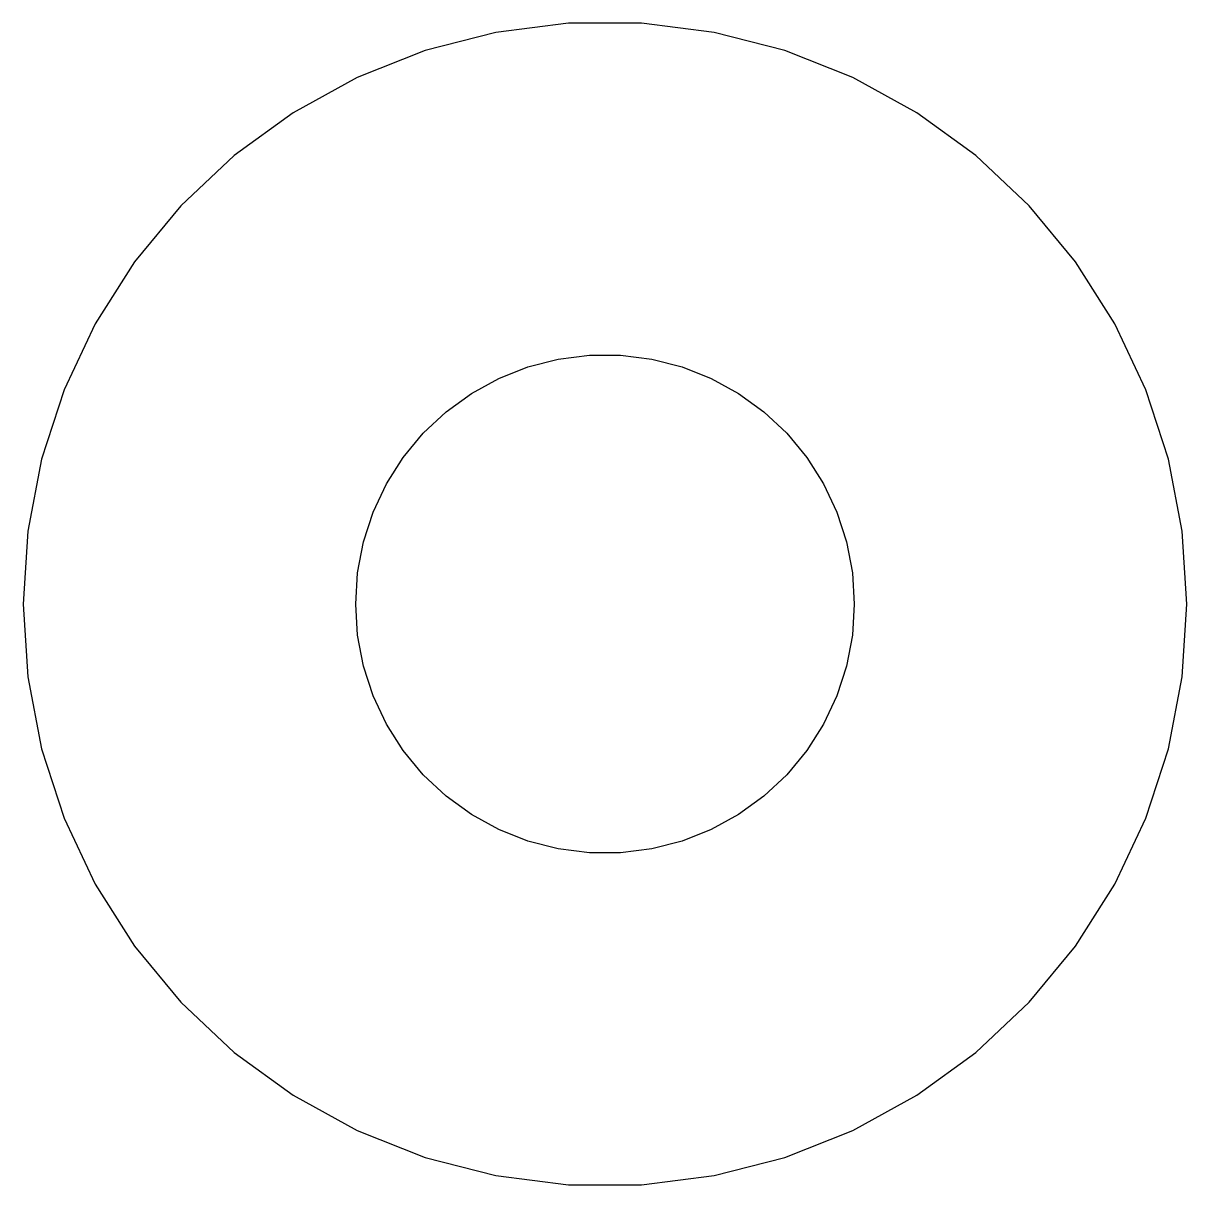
# Model space of a CAD drawing. Header units: metres. Extents: x -7 to 7, y 17 to 31.
import ezdxf

# ---------------------------------------------------------------- set-up
doc = ezdxf.new("R2010")
doc.units = ezdxf.units.M

msp = doc.modelspace()

# ---------------------------------------------------------------- linework, layer by layer
for p, q in [((-0.439529, 30.9862), (-1.31166, 30.876)), ((0.439529, 30.9862), (-0.439529, 30.9862)), ((1.31166, 30.876), (0.439529, 30.9862)), ((-1.31166, 30.876), (-2.16312, 30.6574)), ((2.16312, 30.6574), (1.31166, 30.876)), ((-2.16312, 30.6574), (-2.98045, 30.3338)), ((2.98045, 30.3338), (2.16312, 30.6574)), ((-2.98045, 30.3338), (-3.75078, 29.9103)), ((3.75078, 29.9103), (2.98045, 30.3338)), ((-3.75078, 29.9103), (-4.46196, 29.3936)), ((4.46196, 29.3936), (3.75078, 29.9103)), ((-4.46196, 29.3936), (-5.10277, 28.7918)), ((5.10277, 28.7918), (4.46196, 29.3936)), ((-5.10277, 28.7918), (-5.66312, 28.1145)), ((5.66312, 28.1145), (5.10277, 28.7918)), ((-5.66312, 28.1145), (-6.13414, 27.3723)), ((6.13414, 27.3723), (5.66312, 28.1145)), ((-6.13414, 27.3723), (-6.50842, 26.5769)), ((6.50842, 26.5769), (6.13414, 27.3723)), ((-0.927048, 26.8532), (-0.562134, 26.9469)), ((-0.562134, 26.9469), (-0.18837, 26.9941)), ((-0.18837, 26.9941), (0.18837, 26.9941)), ((0.18837, 26.9941), (0.562134, 26.9469)), ((0.562134, 26.9469), (0.927048, 26.8532)), ((-1.27733, 26.7145), (-0.927048, 26.8532)), ((0.927048, 26.8532), (1.27733, 26.7145)), ((-1.60747, 26.533), (-1.27733, 26.7145)), ((1.27733, 26.7145), (1.60747, 26.533)), ((-6.50842, 26.5769), (-6.78008, 25.7408)), ((-1.91226, 26.3115), (-1.60747, 26.533)), ((1.60747, 26.533), (1.91226, 26.3115)), ((6.78008, 25.7408), (6.50842, 26.5769)), ((-2.1869, 26.0536), (-1.91226, 26.3115)), ((1.91226, 26.3115), (2.1869, 26.0536)), ((-2.42705, 25.7634), (-2.1869, 26.0536)), ((2.1869, 26.0536), (2.42705, 25.7634)), ((-2.62891, 25.4453), (-2.42705, 25.7634)), ((2.42705, 25.7634), (2.62891, 25.4453)), ((-6.78008, 25.7408), (-6.94479, 24.8773)), ((6.94479, 24.8773), (6.78008, 25.7408)), ((-2.78932, 25.1044), (-2.62891, 25.4453)), ((2.62891, 25.4453), (2.78932, 25.1044)), ((-2.90575, 24.7461), (-2.78932, 25.1044)), ((2.78932, 25.1044), (2.90575, 24.7461)), ((-6.94479, 24.8773), (-7, 24)), ((7, 24), (6.94479, 24.8773)), ((-2.97633, 24.376), (-2.90575, 24.7461)), ((2.90575, 24.7461), (2.97633, 24.376)), ((-3, 24), (-2.97633, 24.376)), ((2.97633, 24.376), (3, 24)), ((-7, 24), (-6.94479, 23.1227)), ((-2.97633, 23.624), (-3, 24)), ((3, 24), (2.97633, 23.624)), ((6.94479, 23.1227), (7, 24)), ((-2.90575, 23.2539), (-2.97633, 23.624)), ((2.97633, 23.624), (2.90575, 23.2539)), ((-2.78932, 22.8956), (-2.90575, 23.2539)), ((2.90575, 23.2539), (2.78932, 22.8956)), ((-6.94479, 23.1227), (-6.78008, 22.2592)), ((6.78008, 22.2592), (6.94479, 23.1227)), ((-2.62891, 22.5547), (-2.78932, 22.8956)), ((2.78932, 22.8956), (2.62891, 22.5547)), ((-2.42705, 22.2366), (-2.62891, 22.5547)), ((2.62891, 22.5547), (2.42705, 22.2366)), ((-6.78008, 22.2592), (-6.50842, 21.4231)), ((-2.1869, 21.9464), (-2.42705, 22.2366)), ((2.42705, 22.2366), (2.1869, 21.9464)), ((6.50842, 21.4231), (6.78008, 22.2592)), ((-1.91226, 21.6885), (-2.1869, 21.9464)), ((2.1869, 21.9464), (1.91226, 21.6885)), ((-1.60747, 21.467), (-1.91226, 21.6885)), ((1.91226, 21.6885), (1.60747, 21.467)), ((-6.50842, 21.4231), (-6.13414, 20.6277)), ((-1.27733, 21.2855), (-1.60747, 21.467)), ((1.60747, 21.467), (1.27733, 21.2855)), ((6.13414, 20.6277), (6.50842, 21.4231)), ((-0.927048, 21.1468), (-1.27733, 21.2855)), ((1.27733, 21.2855), (0.927048, 21.1468)), ((-0.562134, 21.0531), (-0.927048, 21.1468)), ((0.927048, 21.1468), (0.562134, 21.0531)), ((-0.18837, 21.0059), (-0.562134, 21.0531)), ((0.18837, 21.0059), (-0.18837, 21.0059)), ((0.562134, 21.0531), (0.18837, 21.0059)), ((-6.13414, 20.6277), (-5.66312, 19.8855)), ((5.66312, 19.8855), (6.13414, 20.6277)), ((-5.66312, 19.8855), (-5.10277, 19.2082)), ((5.10277, 19.2082), (5.66312, 19.8855)), ((-5.10277, 19.2082), (-4.46196, 18.6064)), ((4.46196, 18.6064), (5.10277, 19.2082)), ((-4.46196, 18.6064), (-3.75078, 18.0897)), ((3.75078, 18.0897), (4.46196, 18.6064)), ((-3.75078, 18.0897), (-2.98045, 17.6662)), ((2.98045, 17.6662), (3.75078, 18.0897)), ((-2.98045, 17.6662), (-2.16312, 17.3426)), ((2.16312, 17.3426), (2.98045, 17.6662)), ((-2.16312, 17.3426), (-1.31166, 17.124)), ((1.31166, 17.124), (2.16312, 17.3426)), ((-1.31166, 17.124), (-0.439529, 17.0138)), ((0.439529, 17.0138), (1.31166, 17.124)), ((-0.439529, 17.0138), (0.439529, 17.0138))]:
    msp.add_line(p, q)

doc.saveas('drawing.dxf')
